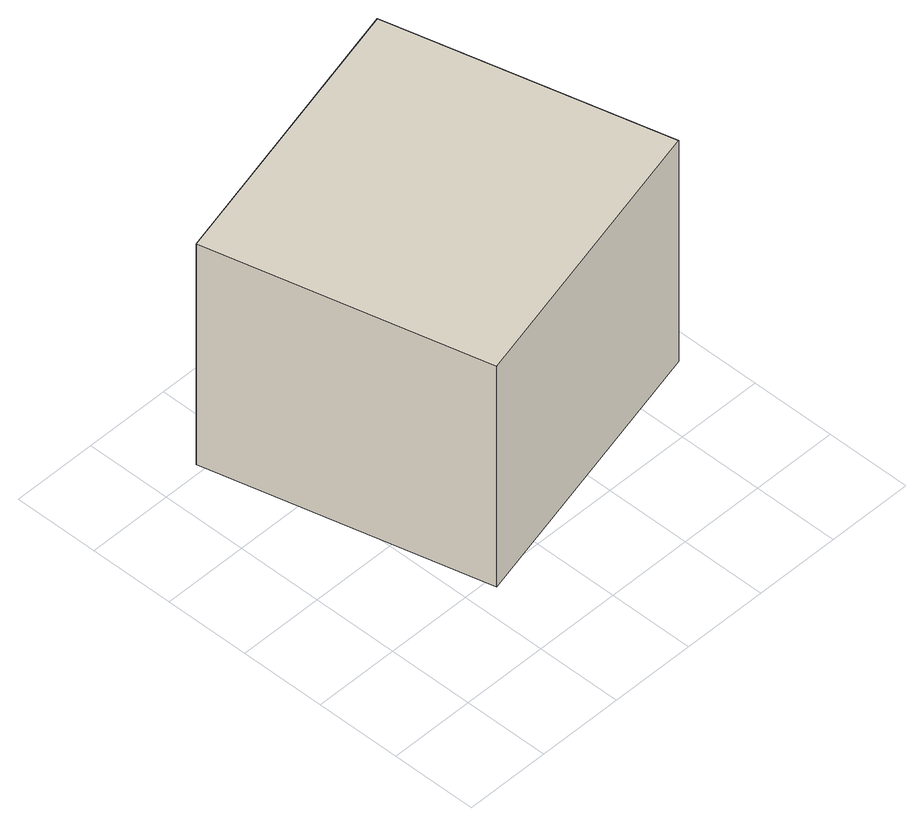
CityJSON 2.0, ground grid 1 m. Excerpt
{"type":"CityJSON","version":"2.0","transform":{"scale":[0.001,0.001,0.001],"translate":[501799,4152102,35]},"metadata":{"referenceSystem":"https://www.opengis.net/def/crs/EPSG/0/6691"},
"CityObjects":{
"building1":{"type":"Building","attributes":{"usage":"461","yearOfConstruction":"0001","measuredHeight":2.3,"storeysAboveGround":9999,"BuildingIDAttribute.prefecture":"07","BuildingIDAttribute.city":"07212","BuildingDetailAttribute.totalFloorArea":-9999,"BuildingDetailAttribute.buildingFootprintArea":-9999,"BuildingDetailAttribute.buildingRoofEdgeArea":-9999,"BuildingDetailAttribute.buildingStructureType":"611","BuildingDetailAttribute.buildingStructureOrgType":"9","BuildingDetailAttribute.majorUsage":"9","BuildingDetailAttribute.orgUsage":"999","BuildingDetailAttribute.surveyYear":"0001"},"geometry":[{"type":"Solid","lod":"1","boundaries":[[[[0,1,2,3]],[[2,4,5,3]],[[1,6,4,2]],[[0,7,6,1]],[[3,5,7,0]],[[4,6,7,5]]]]}]}
},
"vertices":[
[1313,879,654],[513,4098,654],[3902,4945,654],[4712,1726,654],[3902,4945,3654],[4712,1726,3654],[513,4098,3654],[1313,879,3654]
]}
